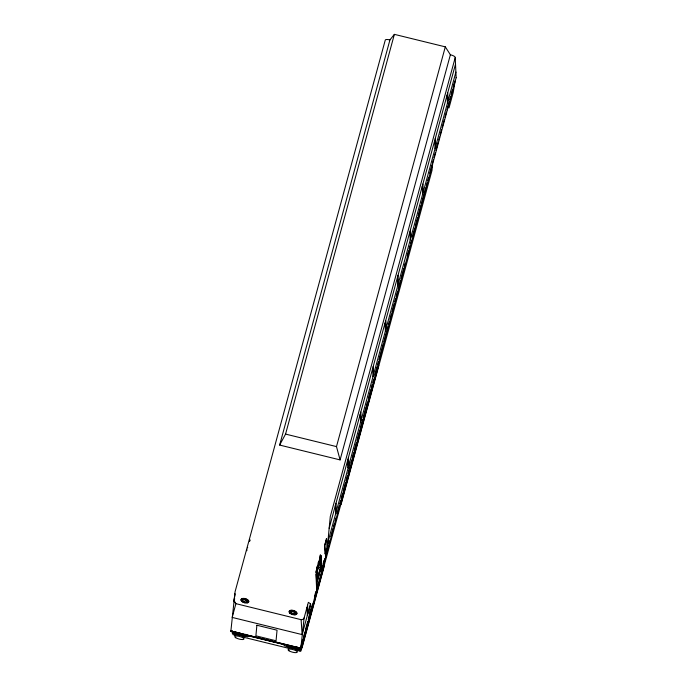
<?xml version="1.0" encoding="UTF-8"?>
<svg xmlns="http://www.w3.org/2000/svg" width="687" height="687" viewBox="0 0 687 687"><rect width="100%" height="100%" fill="white"/><g stroke="black" fill="none" stroke-linecap="round" stroke-linejoin="round"><path stroke-width="1.03" d="M290.747 611.602L290.704 612.727L292.336 613.757L294.431 614.049L295.504 613.293M304.126 617.905L302.915 619.434L301.112 619.674L235.907 603.658L234.095 601.64L234.86 593.671L230.832 631.387L300.794 648.571L304.126 617.905L308.369 602.336L310.498 603.847L309.167 617.819M324.599 560.944L324.006 567.11L302.117 647.523L300.047 651.113L295.925 650.1M326.814 552.983L330.284 516.555L455.215 57.588M432.587 164.236L432.003 170.402L341.018 504.619L340.117 503.949M247.019 601.992L247.183 600.902L245.319 599.734L243.258 599.519L242.322 600.344L243.232 601.477L245.302 602.207L247.054 601.889M454.957 82.045L453.214 92.479L449.015 107.911L448.104 107.241M234.087 601.142L235.074 591.747L385.244 40.172A4.921 1.365 15.2 0 1 389.933 39.915L394.372 34.35L445.305 46.853L450.38 54.754A4.921 1.365 15.2 0 1 455.206 57.356L456.168 77.786M249.793 539.905L249.639 540.935M249.484 540.935L249.793 539.69M249.621 541.365L249.819 540.549M246.77 550.751L247.028 549.789M247.56 547.9L247.689 547.427M234.696 598.781L234.164 600.721L235.907 603.658L232.163 617.415L302.125 634.599L310.498 603.847M450.38 54.754L340.091 459.904L279.643 445.064L389.933 39.915M279.643 445.064L285.56 434.09L394.372 34.35M232.386 633.277L232.352 631.052L232.386 633.277L245.457 636.488L245.422 634.264M340.091 459.904L336.484 446.602L445.305 46.853M300.348 648.511L299.97 649.876L286.908 646.665L286.874 644.449M324.642 544.928L326.6 538.9L327.021 547.891L325.363 553.997L324.642 544.928L325.363 553.997M329.159 528.32L455.524 64.114M324.934 545.006L326.6 538.9M316.956 580.12L320.417 567.385M327.793 542.661L455.902 72.066M325.063 553.92L326.445 548.836M323.225 563.538L324.066 560.429M300.631 647.472L301.473 644.363M302.04 642.293L302.881 639.185M303.448 637.115L304.856 631.937M305.423 629.867L307.673 621.58M308.24 619.511L309.648 614.333M310.215 612.263L311.056 609.154M311.623 607.085L312.465 603.985M314.44 596.728L315.848 591.559M322.615 566.698L324.865 558.419M325.432 556.35L328.249 545.993M328.815 543.924L329.666 540.815M330.791 536.676L333.04 528.389M333.607 526.319L334.457 523.211M335.016 521.141L335.866 518.032M336.991 513.893L339.249 505.606M339.807 503.537L340.658 500.428M341.216 498.358L342.624 493.18M343.191 491.111L345.449 482.824M346.008 480.754L347.416 475.576M347.983 473.506L350.241 465.219M350.799 463.15L351.65 460.041M352.208 457.971L353.625 452.793M354.183 450.724L356.441 442.437M357 440.367L359.825 430.01M360.383 427.941L362.642 419.654M363.208 417.584L366.025 407.228M366.592 405.158L367.433 402.058M368.558 397.91L370.817 389.632M371.384 387.554L372.225 384.454M372.792 382.376L373.634 379.276M374.758 375.128L377.017 366.849M377.584 364.771L378.425 361.671M378.992 359.602L383.217 344.067M383.784 341.997L388.009 326.462M388.576 324.393L389.417 321.284M389.984 319.215L391.392 314.036M391.959 311.967L394.209 303.68M394.776 301.61L395.618 298.502M396.184 296.432L397.593 291.254M398.159 289.184L400.409 280.897M400.976 278.828L403.793 268.471M404.36 266.401L405.201 263.293M407.176 256.045L408.585 250.867M409.151 248.797L410.002 245.688M410.56 243.619L411.41 240.51M412.535 236.371L414.793 228.084M415.352 226.014L417.61 217.727M418.168 215.658L420.994 205.301M421.552 203.232L425.785 187.706M426.344 185.627L427.194 182.527M427.752 180.449L428.602 177.349M429.727 173.201L431.986 164.923M432.544 162.845L433.394 159.745M433.961 157.675L435.369 152.497M435.927 150.419L438.186 142.14M438.753 140.071L439.594 136.962M440.161 134.892L441.569 129.714M442.136 127.645L444.386 119.358M444.953 117.288L446.361 112.11M446.928 110.04L449.178 101.753M449.745 99.684L450.586 96.575M451.153 94.505L452.561 89.327M453.128 87.258L454.82 81.04M300.794 648.571L456.159 77.588M321.851 572.245L316.733 591.052L315.951 574.461L321.069 555.654L321.756 570.176M300.915 651.078L378.726 365.226M235.358 635.166L235.04 635.475A4.792 1.331 15.2 0 1 239.608 635.235A4.792 1.331 15.2 0 1 244.306 637.759L244.271 637.107M290.713 611.705L292.714 611.378L294.732 612.16L295.47 613.397M289.038 648.099L288.36 648.571A4.792 1.331 15.2 0 1 292.92 648.33A4.792 1.331 15.2 0 1 297.626 650.855L297.574 650.194M293.77 647.188L295.659 647.223L298.579 648.7L297.626 649.026L293.856 647.841C293.641 645.754 297.883 647.626 298.605 648.58L297.66 648.914L293.89 647.729M239.6 633.603L239.205 634.333L240.725 635.157L244.057 635.277M239.385 633.749L243.421 634.633M290.876 611.61L292.679 611.482L294.706 612.272M243.224 599.622L245.285 599.845L247.157 601.005M290.704 645.874L288.763 645.651L288.188 646.244L289.425 647.06L293.023 647.549L292.593 646.742L288.738 645.763M294.465 613.946L290.73 612.615M242.872 635.509L239.239 634.221M447.701 92.857L448.096 100.809M447.082 95.132L447.452 103.084M435.292 138.456L435.687 146.408M434.691 140.741L435.069 148.693M422.9 184.056L423.278 192.008M422.256 186.332L422.651 194.292M410.465 229.647L410.835 237.599M409.838 231.931L410.242 239.883M398.048 275.247L398.451 283.207M397.455 277.539L397.807 285.483M385.021 323.13L385.416 331.082M373.221 366.446L373.599 374.398M372.603 368.73L373.007 376.682M360.838 412.054L361.216 419.997M360.194 414.321L360.589 422.282M285.56 434.09L336.484 446.602M335.986 503.245L336.39 511.197M335.368 505.52L335.745 513.472M318.296 567.041L320.357 567.548L320.048 559.433M307.613 605.204L307.991 613.156L307.364 615.44L306.995 607.488M234.301 631.774L240.33 633.259M295.857 646.896L299.875 647.884L300.039 649.644M232.446 633.045L247.87 636.84A4.036 1.125 15.2 0 1 251.725 636.626L280.648 643.728A4.036 1.125 15.2 0 1 284.616 645.857L299.034 649.404M235.006 635.14L232.945 634.633L232.85 632.787M243.267 637.167L288.695 648.322M245.328 602.095L243.267 601.374L242.356 600.24M241.489 633.783L244.031 635.398M292.619 646.622L293.057 647.437L291.58 647.523L288.222 646.124M301.112 619.674L302.125 634.599M326.299 538.823L326.394 540.824M321.679 571.764L321.447 566.766L317.102 582.722L317.334 587.728M320.331 559.218L320.709 567.256L317.136 580.386L316.947 576.367M316.759 572.348L316.853 574.358M299.875 647.884L300.047 651.113M286.814 644.672L286.908 646.665M245.362 634.496L245.457 636.488M290.197 613.199A4.002 2.009 16.7 0 1 290.867 610.245A4.002 2.009 16.7 0 1 296.518 612.246A4.002 2.009 16.7 0 1 294.371 614.676M292.877 614.47A4.002 2.009 16.7 0 1 291.408 613.946M244.727 602.645A4.002 2.009 16.7 0 1 241.231 599.167A4.002 2.009 16.7 0 1 247.028 599.322A4.002 2.009 16.7 0 1 247.526 602.722M319.833 558.376L319.206 561.047L320.408 554.821L319.833 558.376M256.895 625.247L255.89 635.827L276.045 640.782L277.05 630.202L256.895 625.247M316.819 568.535L315.986 572.348L316.819 568.535M318.485 561.94L318.158 563.658L318.613 561.468L318.485 561.94M317.557 565.676L317.179 567.874L317.557 565.676M317.549 565.435L317.025 568.621L317.712 564.8L317.549 565.435M321.241 556.084L316.269 574.323L317.05 590.743L322.014 572.503L321.241 556.084M320.52 559.553L317.059 572.288L317.428 580.24L320.898 567.505L320.52 559.553M385.665 320.855L386.034 328.807L385.665 320.855M348.421 457.654L348.798 465.597L348.421 457.654M347.802 459.929L348.18 467.881L347.802 459.929M300.829 648.21L230.866 631.027L300.829 648.21M289.82 613.122A4.002 2.009 16.7 0 0 296.518 614.298A4.002 2.009 16.7 0 0 292.696 610.503A4.002 2.009 16.7 0 0 289.82 613.122M241.669 601.297A4.002 2.009 16.7 0 0 248.368 602.473A4.002 2.009 16.7 0 0 244.546 598.678A4.002 2.009 16.7 0 0 241.669 601.297M289.038 650.804A4.792 1.331 15.2 0 0 296.982 652.444A4.792 1.331 15.2 0 0 292.009 649.335A4.792 1.331 15.2 0 0 289.038 650.804M235.718 637.708A4.792 1.331 15.2 0 0 243.67 639.348A4.792 1.331 15.2 0 0 238.69 636.239A4.792 1.331 15.2 0 0 235.718 637.708"/></g></svg>
